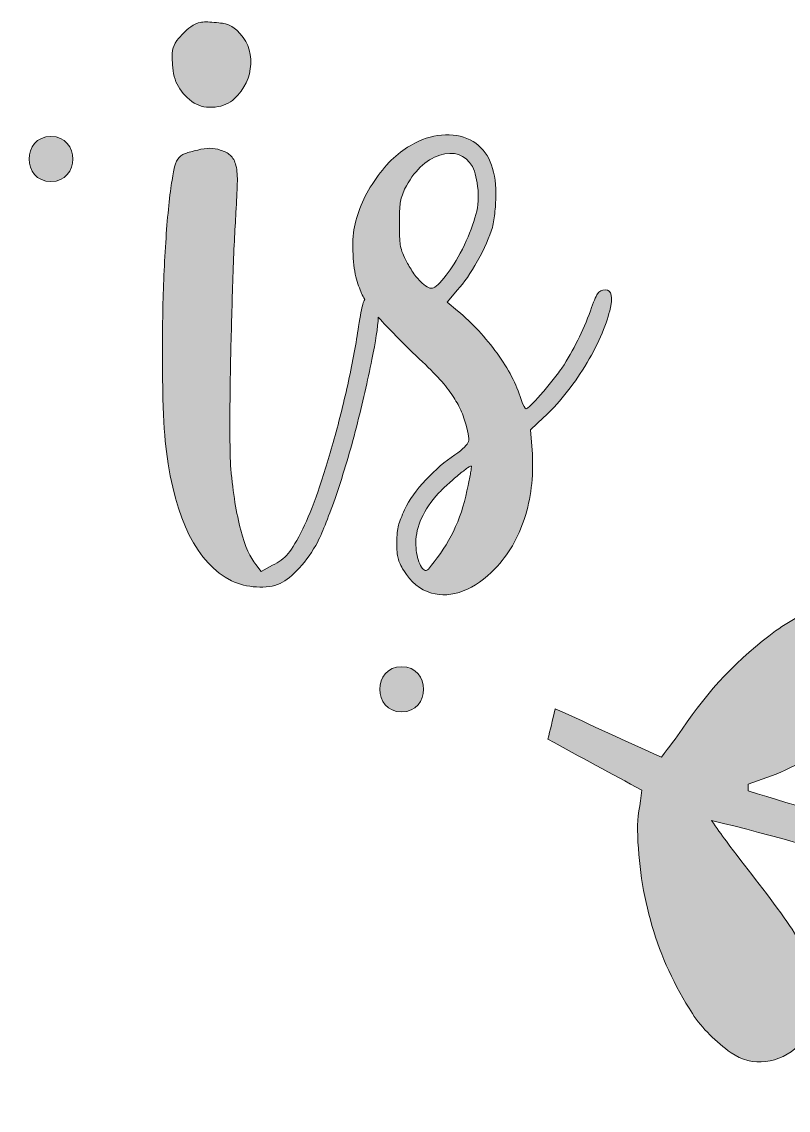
# Model space of a CAD drawing. Header units: inches. Extents: x 75 to 1006, y -1016 to -64.
# Drawn here: x 131.1 to 363.3, y -1016 to -686.1 of the extents above; entities that cross this region are included whole.
import ezdxf

# ---------------------------------------------------------------- set-up
doc = ezdxf.new("R2010")
doc.units = ezdxf.units.IN
doc.header["$MEASUREMENT"] = 0
doc.layers.add('Layer 1', color=7, linetype='Continuous')

# ---------------------------------------------------------------- blocks, each defined once
blk = doc.blocks.new('block 2')
at = {"layer": 'Layer 1', "true_color": 0xffffff}
h = blk.add_hatch(color=7, dxfattribs=at)
h.dxf.hatch_style = 2
edge = h.paths.add_edge_path()
edge.add_spline(control_points=[(193.52, -686.92), (192.73, -686.66), (191.37, -686.44), (189.44, -686.27), (187.51, -686.09), (186.11, -686.09), (185.23, -686.27), (184.35, -686.44), (183.38, -686.88), (182.33, -687.58), (180.75, -688.81), (179.35, -690.21), (178.12, -691.79), (177.42, -692.85), (176.98, -693.81), (176.8, -694.69), (176.63, -695.57), (176.63, -697.06), (176.8, -699.16), (176.98, -704.08), (179.17, -707.94), (183.38, -710.75), (185.14, -711.8), (187.24, -712.2), (189.7, -711.93), (192.16, -711.67), (194.09, -710.84), (195.49, -709.43), (198.65, -706.45), (200.32, -702.94), (200.5, -698.9), (200.67, -694.87), (199.27, -691.44), (196.29, -688.63), (195.23, -687.76), (194.31, -687.19), (193.52, -686.92)], knot_values=[0, 0, 0, 0, 1, 1, 1, 2, 2, 2, 3, 3, 3, 4, 4, 4, 5, 5, 5, 6, 6, 6, 7, 7, 7, 8, 8, 8, 9, 9, 9, 10, 10, 10, 11, 11, 11, 12, 12, 12, 12], degree=3, periodic=1)
h = blk.add_hatch(color=7, dxfattribs=at)
h.dxf.hatch_style = 2
edge = h.paths.add_edge_path()
edge.add_spline(control_points=[(139.97, -720.84), (131.15, -720.84), (131.14, -734.53), (139.97, -734.53), (148.78, -734.53), (148.79, -720.84), (139.97, -720.84)], knot_values=[0, 0, 0, 0, 1, 1, 1, 2, 2, 2, 2], degree=3, periodic=1)
h = blk.add_hatch(color=7, dxfattribs=at)
h.dxf.hatch_style = 2
edge = h.paths.add_edge_path()
edge.add_spline(control_points=[(295.67, -799.08), (297.86, -796.36), (299.88, -793.51), (301.72, -790.52), (303.57, -787.54), (305.15, -784.55), (306.46, -781.57), (307.78, -778.59), (308.7, -775.95), (309.23, -773.67), (310.28, -769.46), (309.84, -767.35), (307.91, -767.35), (306.86, -767.35), (306.07, -767.75), (305.54, -768.54), (305.02, -769.33), (304.31, -771.04), (303.43, -773.67), (301.15, -779.82), (298.26, -785.61), (294.75, -791.04), (293.87, -792.28), (292.86, -793.59), (291.72, -794.99), (290.58, -796.4), (289.48, -797.72), (288.43, -798.94), (287.38, -800.17), (286.41, -801.23), (285.53, -802.1), (284.65, -802.98), (284.13, -803.42), (283.95, -803.42), (283.6, -803.42), (283.07, -802.46), (282.37, -800.52), (280.97, -795.96), (278.56, -791.31), (275.13, -786.57), (271.71, -781.83), (267.72, -777.53), (263.15, -773.67), (263.15, -773.67), (259.99, -771.04), (259.99, -771.04), (259.99, -771.04), (263.15, -767.35), (263.15, -767.35), (265.08, -765.25), (267.1, -762.31), (269.21, -758.53), (271.32, -754.76), (272.81, -751.38), (273.69, -748.4), (274.04, -746.99), (274.3, -745.37), (274.47, -743.53), (274.65, -741.68), (274.74, -739.89), (274.74, -738.13), (274.74, -730.58), (272.45, -725.32), (267.89, -722.33), (265.43, -720.93), (262.63, -720.27), (259.47, -720.36), (256.31, -720.45), (253.24, -721.28), (250.25, -722.86), (246.22, -724.79), (242.49, -728.08), (239.07, -732.73), (235.64, -737.38), (233.32, -742.26), (232.09, -747.34), (231.56, -749.63), (231.35, -752.35), (231.43, -755.5), (231.52, -758.66), (231.83, -761.3), (232.35, -763.4), (232.88, -765.34), (233.45, -767), (234.06, -768.4), (234.33, -769.01), (234.68, -769.64), (235.05, -770.28), (234.83, -770.65), (234.64, -771.12), (234.46, -771.7), (234.11, -772.84), (233.67, -775.08), (233.14, -778.41), (232.44, -783.5), (231.43, -789.03), (230.11, -794.99), (228.8, -800.96), (227.35, -806.8), (225.77, -812.5), (224.19, -818.21), (222.57, -823.47), (220.9, -828.3), (219.23, -833.13), (217.7, -836.94), (216.29, -839.75), (214.54, -843.26), (213.05, -845.76), (211.82, -847.25), (210.59, -848.75), (209.01, -849.93), (207.08, -850.81), (207.08, -850.81), (203.66, -852.65), (203.66, -852.65), (203.66, -852.65), (202.08, -850.54), (202.08, -850.54), (200.32, -848.61), (198.79, -845.15), (197.47, -840.14), (196.15, -835.14), (195.14, -828.96), (194.44, -821.58), (194.27, -819.31), (194.18, -814.92), (194.18, -808.42), (194.18, -801.93), (194.27, -794.78), (194.44, -786.96), (194.61, -779.16), (194.84, -771.3), (195.1, -763.4), (195.36, -755.5), (195.67, -749.01), (196.02, -743.92), (196.2, -740.41), (196.33, -737.52), (196.42, -735.23), (196.5, -732.95), (196.37, -731.11), (196.02, -729.7), (195.67, -728.3), (195.1, -727.25), (194.31, -726.54), (193.52, -725.85), (192.51, -725.32), (191.28, -724.97), (189.35, -724.27), (187.07, -724.27), (184.44, -724.97), (182.86, -725.32), (181.58, -725.67), (180.62, -726.02), (179.66, -726.37), (178.91, -726.94), (178.38, -727.73), (177.86, -728.52), (177.46, -729.62), (177.2, -731.02), (176.94, -732.43), (176.63, -734.27), (176.28, -736.55), (175.58, -741.82), (175.01, -748.22), (174.57, -755.77), (174.13, -763.32), (173.87, -770.91), (173.78, -778.54), (173.69, -786.17), (173.74, -793.41), (173.91, -800.26), (174.08, -807.1), (174.43, -812.46), (174.96, -816.32), (177.59, -837.03), (184.18, -850.11), (194.71, -855.55), (196.98, -856.6), (199.49, -857.22), (202.21, -857.39), (204.93, -857.57), (207.34, -857.22), (209.45, -856.34), (211.2, -855.46), (213.13, -853.88), (215.24, -851.6), (217.35, -849.32), (219.19, -846.69), (220.77, -843.7), (222.35, -840.54), (224.23, -835.76), (226.43, -829.35), (228.62, -822.95), (230.64, -816.15), (232.48, -808.95), (234.33, -801.75), (235.91, -794.91), (237.22, -788.41), (238.32, -782.99), (238.96, -778.74), (239.14, -775.64), (239.85, -776.44), (240.6, -777.27), (241.44, -778.15), (243.28, -780.08), (245.6, -782.45), (248.41, -785.25), (251.39, -788.06), (253.85, -790.43), (255.78, -792.36), (257.71, -794.29), (259.25, -796.05), (260.39, -797.63), (261.53, -799.21), (262.5, -800.7), (263.28, -802.1), (264.08, -803.51), (264.73, -805.09), (265.26, -806.84), (266.31, -810.18), (266.71, -812.33), (266.44, -813.29), (266.18, -814.26), (264.82, -815.62), (262.36, -817.37), (259.38, -819.31), (256.44, -821.81), (253.55, -824.88), (250.65, -827.95), (248.5, -830.98), (247.1, -833.96), (246.22, -835.89), (245.6, -837.47), (245.25, -838.7), (244.9, -839.93), (244.73, -841.68), (244.73, -843.96), (244.73, -846.07), (244.86, -847.65), (245.12, -848.7), (245.38, -849.75), (245.95, -850.98), (246.83, -852.39), (248.94, -855.9), (251.74, -858.18), (255.26, -859.23), (258.24, -860.11), (261.44, -859.89), (264.87, -858.57), (268.29, -857.26), (271.49, -855.02), (274.47, -851.86), (278.51, -847.65), (281.49, -842.56), (283.43, -836.59), (285.36, -830.63), (286.15, -824.13), (285.8, -817.11), (285.8, -817.11), (285.27, -809.74), (285.27, -809.74), (285.27, -809.74), (289.22, -806.05), (289.22, -806.05), (291.32, -804.12), (293.47, -801.8), (295.67, -799.08)], knot_values=[0, 0, 0, 0, 1, 1, 1, 2, 2, 2, 3, 3, 3, 4, 4, 4, 5, 5, 5, 6, 6, 6, 7, 7, 7, 8, 8, 8, 9, 9, 9, 10, 10, 10, 11, 11, 11, 12, 12, 12, 13, 13, 13, 14, 14, 14, 15, 15, 15, 16, 16, 16, 17, 17, 17, 18, 18, 18, 19, 19, 19, 20, 20, 20, 21, 21, 21, 22, 22, 22, 23, 23, 23, 24, 24, 24, 25, 25, 25, 26, 26, 26, 27, 27, 27, 28, 28, 28, 29, 29, 29, 30, 30, 30, 31, 31, 31, 32, 32, 32, 33, 33, 33, 34, 34, 34, 35, 35, 35, 36, 36, 36, 37, 37, 37, 38, 38, 38, 39, 39, 39, 40, 40, 40, 41, 41, 41, 42, 42, 42, 43, 43, 43, 44, 44, 44, 45, 45, 45, 46, 46, 46, 47, 47, 47, 48, 48, 48, 49, 49, 49, 50, 50, 50, 51, 51, 51, 52, 52, 52, 53, 53, 53, 54, 54, 54, 55, 55, 55, 56, 56, 56, 57, 57, 57, 58, 58, 58, 59, 59, 59, 60, 60, 60, 61, 61, 61, 62, 62, 62, 63, 63, 63, 64, 64, 64, 65, 65, 65, 66, 66, 66, 67, 67, 67, 68, 68, 68, 69, 69, 69, 70, 70, 70, 71, 71, 71, 72, 72, 72, 73, 73, 73, 74, 74, 74, 75, 75, 75, 76, 76, 76, 77, 77, 77, 78, 78, 78, 79, 79, 79, 80, 80, 80, 81, 81, 81, 82, 82, 82, 83, 83, 83, 84, 84, 84, 85, 85, 85, 86, 86, 86, 87, 87, 87, 88, 88, 88, 89, 89, 89, 89], degree=3, periodic=1)
edge = h.paths.add_edge_path()
edge.add_spline(control_points=[(255.52, -766.83), (254.64, -767), (253.41, -766.3), (251.83, -764.72), (250.95, -763.84), (250.12, -762.79), (249.33, -761.56), (248.54, -760.33), (247.88, -759.19), (247.36, -758.14), (246.48, -756.38), (245.95, -754.89), (245.78, -753.66), (245.6, -752.44), (245.51, -750.33), (245.51, -747.34), (245.51, -744.36), (245.6, -742.26), (245.78, -741.02), (245.95, -739.8), (246.39, -738.39), (247.1, -736.81), (249.9, -731.37), (253.45, -727.95), (257.76, -726.54), (262.06, -725.14), (265.35, -726.28), (267.63, -729.97), (268.51, -731.72), (269.08, -734.09), (269.34, -737.08), (269.6, -740.06), (269.3, -742.87), (268.42, -745.5), (267.54, -748.49), (266.27, -751.65), (264.6, -754.98), (262.93, -758.31), (261.31, -760.95), (259.73, -762.88), (257.8, -765.34), (256.4, -766.65), (255.52, -766.83)], knot_values=[0, 0, 0, 0, 1, 1, 1, 2, 2, 2, 3, 3, 3, 4, 4, 4, 5, 5, 5, 6, 6, 6, 7, 7, 7, 8, 8, 8, 9, 9, 9, 10, 10, 10, 11, 11, 11, 12, 12, 12, 13, 13, 13, 14, 14, 14, 14], degree=3, periodic=1)
edge = h.paths.add_edge_path()
edge.add_spline(control_points=[(267.1, -822.77), (266.93, -823.91), (266.66, -825.18), (266.31, -826.59), (264.73, -835.54), (261.31, -843.26), (256.05, -849.75), (255.52, -850.46), (255.04, -851.07), (254.6, -851.6), (254.16, -852.12), (253.85, -852.39), (253.68, -852.39), (252.8, -852.39), (252.05, -851.51), (251.44, -849.75), (250.82, -848), (250.52, -846.07), (250.52, -843.96), (250.52, -839.05), (252.8, -834.05), (257.36, -828.96), (258.06, -828.26), (258.98, -827.38), (260.13, -826.32), (261.27, -825.27), (262.36, -824.31), (263.42, -823.43), (264.47, -822.55), (265.39, -821.85), (266.18, -821.32), (266.97, -820.8), (267.37, -820.62), (267.37, -820.8), (267.37, -820.97), (267.28, -821.63), (267.1, -822.77)], knot_values=[0, 0, 0, 0, 1, 1, 1, 2, 2, 2, 3, 3, 3, 4, 4, 4, 5, 5, 5, 6, 6, 6, 7, 7, 7, 8, 8, 8, 9, 9, 9, 10, 10, 10, 11, 11, 11, 12, 12, 12, 12], degree=3, periodic=1)
h = blk.add_hatch(color=7, dxfattribs=at)
h.dxf.hatch_style = 2
edge = h.paths.add_edge_path()
edge.add_spline(control_points=[(600.49, -932.46), (594.78, -931.36), (588.9, -930.45), (583.12, -930.56), (567.3, -930.85), (552.28, -934.92), (538.53, -942.7), (532.78, -945.95), (526.98, -947.49), (520.58, -947.64), (516.98, -947.72), (513.38, -947.94), (509.78, -947.95), (508.42, -947.95), (507.06, -947.53), (504.79, -947.14), (507.93, -945.04), (510.18, -943.55), (512.41, -942.04), (521.03, -936.22), (529.3, -930.03), (535.5, -921.47), (538.5, -917.33), (540.37, -912.8), (540.68, -907.74), (541.07, -901.46), (539.07, -896.16), (533.46, -892.73), (528.19, -889.5), (522.88, -889.58), (517.43, -892.54), (509.38, -896.91), (502.57, -902.7), (496.93, -909.88), (489.51, -919.33), (483.5, -929.64), (478.58, -940.56), (476.33, -945.56), (473.04, -947.81), (467.43, -946.82), (457.67, -945.09), (447.87, -943.67), (438.09, -942.06), (436.23, -941.76), (434.4, -941.21), (431.26, -940.46), (436.03, -937.56), (439.86, -935.63), (443.22, -933.1), (449.13, -928.65), (455.27, -924.32), (460.35, -919.03), (465.73, -913.43), (468.7, -906.14), (469.19, -898.25), (469.82, -888.18), (463.45, -881.76), (453.45, -882.64), (449.75, -882.97), (445.9, -884.23), (442.61, -885.98), (433.28, -890.97), (425.93, -898.17), (420.6, -907.39), (416.54, -914.41), (412.32, -921.34), (408.29, -928.37), (405.69, -932.91), (402.12, -934.69), (396.99, -933.12), (381.71, -928.45), (366.42, -923.83), (351.14, -919.18), (351.16, -918.5), (351.18, -917.82), (351.2, -917.14), (354.94, -915.75), (358.82, -914.64), (362.4, -912.91), (370.09, -909.2), (377.82, -905.5), (385.15, -901.15), (390.42, -898.03), (394.39, -893.32), (397.01, -887.6), (400.35, -880.3), (399.54, -873.47), (394.56, -867.33), (389.75, -861.41), (383.04, -859.89), (376.2, -862.19), (370.32, -864.18), (364.51, -867.08), (359.49, -870.72), (348.29, -878.84), (338.93, -888.89), (331.22, -900.43), (329.39, -903.18), (327.29, -905.75), (324.87, -909), (314.05, -904.04), (303.7, -899.3), (292.75, -894.28), (291.86, -897.99), (291.2, -900.73), (290.52, -903.56), (300.49, -908.96), (309.95, -914.07), (318.98, -918.95), (318.46, -923.43), (317.57, -927.22), (317.66, -930.99), (318.11, -951.03), (323.35, -969.8), (334.26, -986.66), (337.23, -991.25), (341.51, -995.31), (345.98, -998.53), (352.4, -1003.16), (360.68, -1001.84), (366.46, -996.39), (371.95, -991.2), (372.94, -984.75), (371.5, -977.72), (369.98, -970.3), (366.45, -963.7), (362.1, -957.64), (356.47, -949.76), (350.41, -942.19), (344.57, -934.47), (343.02, -932.42), (341.59, -930.28), (340.1, -928.18), (359.28, -932.71), (377.55, -938.29), (395.87, -943.69), (399.59, -944.78), (400.4, -947.08), (400.85, -950.6), (403.22, -969.24), (410.7, -985.63), (423.38, -999.55), (429.17, -1005.91), (436.26, -1010.08), (444.92, -1011.18), (458.13, -1012.84), (466.04, -1003.82), (461.79, -991.22), (460.11, -986.25), (457.04, -981.42), (453.53, -977.48), (448.02, -971.28), (441.59, -965.9), (435.55, -960.17), (433.25, -957.99), (430.96, -955.81), (428.67, -953.63), (428.9, -953.18), (429.13, -952.73), (429.35, -952.29), (443.78, -954.03), (458.2, -955.77), (472.41, -957.49), (473.56, -961.65), (474.17, -965.25), (475.53, -968.53), (482.47, -985.15), (493.25, -998.89), (507.97, -1009.19), (512.06, -1012.05), (517.3, -1013.78), (522.26, -1014.74), (528.6, -1015.97), (533.05, -1012.92), (535.94, -1007.22), (539.96, -999.28), (538.05, -991.99), (532.43, -986.02), (527.39, -980.66), (521.45, -976.08), (515.61, -971.54), (510.13, -967.29), (504.26, -963.55), (498.57, -959.59), (498.69, -959.07), (498.82, -958.55), (498.94, -958.04), (510.57, -957.75), (522.2, -957.38), (533.83, -957.29), (535.44, -957.27), (537.34, -958.28), (538.6, -959.39), (542.63, -962.93), (547.37, -964.75), (552.42, -966.15), (564.88, -969.61), (577.48, -971.78), (590.46, -970.35), (596.6, -969.67), (602.54, -968.09), (607.28, -963.94), (613.08, -958.85), (615.91, -952.23), (614.41, -944.57), (612.97, -937.24), (607.27, -933.78), (600.49, -932.46)], knot_values=[0, 0, 0, 0, 1, 1, 1, 2, 2, 2, 3, 3, 3, 4, 4, 4, 5, 5, 5, 6, 6, 6, 7, 7, 7, 8, 8, 8, 9, 9, 9, 10, 10, 10, 11, 11, 11, 12, 12, 12, 13, 13, 13, 14, 14, 14, 15, 15, 15, 16, 16, 16, 17, 17, 17, 18, 18, 18, 19, 19, 19, 20, 20, 20, 21, 21, 21, 22, 22, 22, 23, 23, 23, 24, 24, 24, 25, 25, 25, 26, 26, 26, 27, 27, 27, 28, 28, 28, 29, 29, 29, 30, 30, 30, 31, 31, 31, 32, 32, 32, 33, 33, 33, 34, 34, 34, 35, 35, 35, 36, 36, 36, 37, 37, 37, 38, 38, 38, 39, 39, 39, 40, 40, 40, 41, 41, 41, 42, 42, 42, 43, 43, 43, 44, 44, 44, 45, 45, 45, 46, 46, 46, 47, 47, 47, 48, 48, 48, 49, 49, 49, 50, 50, 50, 51, 51, 51, 52, 52, 52, 53, 53, 53, 54, 54, 54, 55, 55, 55, 56, 56, 56, 57, 57, 57, 58, 58, 58, 59, 59, 59, 60, 60, 60, 61, 61, 61, 62, 62, 62, 63, 63, 63, 64, 64, 64, 65, 65, 65, 66, 66, 66, 67, 67, 67, 68, 68, 68, 69, 69, 69, 69], degree=3, periodic=1)
h = blk.add_hatch(color=7, dxfattribs=at)
h.dxf.hatch_style = 2
edge = h.paths.add_edge_path()
edge.add_spline(control_points=[(246.22, -881.54), (237.4, -881.54), (237.39, -895.24), (246.22, -895.24), (255.03, -895.24), (255.04, -881.54), (246.22, -881.54)], knot_values=[0, 0, 0, 0, 1, 1, 1, 2, 2, 2, 2], degree=3, periodic=1)
at = {"layer": 'Layer 1', "lineweight": 0}
for points, knots in [([(193.52, -686.92), (192.73, -686.66), (191.37, -686.44), (189.44, -686.27), (187.51, -686.09), (186.11, -686.09), (185.23, -686.27), (184.35, -686.44), (183.38, -686.88), (182.33, -687.58), (180.75, -688.81), (179.35, -690.21), (178.12, -691.79), (177.42, -692.85), (176.98, -693.81), (176.8, -694.69), (176.63, -695.57), (176.63, -697.06), (176.8, -699.16), (176.98, -704.08), (179.17, -707.94), (183.38, -710.75), (185.14, -711.8), (187.24, -712.2), (189.7, -711.93), (192.16, -711.67), (194.09, -710.84), (195.49, -709.43), (198.65, -706.45), (200.32, -702.94), (200.5, -698.9), (200.67, -694.87), (199.27, -691.44), (196.29, -688.63), (195.23, -687.76), (194.31, -687.19), (193.52, -686.92)], [0, 0, 0, 0, 1, 1, 1, 2, 2, 2, 3, 3, 3, 4, 4, 4, 5, 5, 5, 6, 6, 6, 7, 7, 7, 8, 8, 8, 9, 9, 9, 10, 10, 10, 11, 11, 11, 12, 12, 12, 12]), ([(139.97, -720.84), (131.15, -720.84), (131.14, -734.53), (139.97, -734.53), (148.78, -734.53), (148.79, -720.84), (139.97, -720.84)], [0, 0, 0, 0, 1, 1, 1, 2, 2, 2, 2]), ([(295.67, -799.08), (297.86, -796.36), (299.88, -793.51), (301.72, -790.52), (303.57, -787.54), (305.15, -784.55), (306.46, -781.57), (307.78, -778.59), (308.7, -775.95), (309.23, -773.67), (310.28, -769.46), (309.84, -767.35), (307.91, -767.35), (306.86, -767.35), (306.07, -767.75), (305.54, -768.54), (305.02, -769.33), (304.31, -771.04), (303.43, -773.67), (301.15, -779.82), (298.26, -785.61), (294.75, -791.04), (293.87, -792.28), (292.86, -793.59), (291.72, -794.99), (290.58, -796.4), (289.48, -797.72), (288.43, -798.94), (287.38, -800.17), (286.41, -801.23), (285.53, -802.1), (284.65, -802.98), (284.13, -803.42), (283.95, -803.42), (283.6, -803.42), (283.07, -802.46), (282.37, -800.52), (280.97, -795.96), (278.56, -791.31), (275.13, -786.57), (271.71, -781.83), (267.72, -777.53), (263.15, -773.67), (263.15, -773.67), (259.99, -771.04), (259.99, -771.04), (259.99, -771.04), (263.15, -767.35), (263.15, -767.35), (265.08, -765.25), (267.1, -762.31), (269.21, -758.53), (271.32, -754.76), (272.81, -751.38), (273.69, -748.4), (274.04, -746.99), (274.3, -745.37), (274.47, -743.53), (274.65, -741.68), (274.74, -739.89), (274.74, -738.13), (274.74, -730.58), (272.45, -725.32), (267.89, -722.33), (265.43, -720.93), (262.63, -720.27), (259.47, -720.36), (256.31, -720.45), (253.24, -721.28), (250.25, -722.86), (246.22, -724.79), (242.49, -728.08), (239.07, -732.73), (235.64, -737.38), (233.32, -742.26), (232.09, -747.34), (231.56, -749.63), (231.35, -752.35), (231.43, -755.5), (231.52, -758.66), (231.83, -761.3), (232.35, -763.4), (232.88, -765.34), (233.45, -767), (234.06, -768.4), (234.33, -769.01), (234.68, -769.64), (235.05, -770.28), (234.83, -770.65), (234.64, -771.12), (234.46, -771.7), (234.11, -772.84), (233.67, -775.08), (233.14, -778.41), (232.44, -783.5), (231.43, -789.03), (230.11, -794.99), (228.8, -800.96), (227.35, -806.8), (225.77, -812.5), (224.19, -818.21), (222.57, -823.47), (220.9, -828.3), (219.23, -833.13), (217.7, -836.94), (216.29, -839.75), (214.54, -843.26), (213.05, -845.76), (211.82, -847.25), (210.59, -848.75), (209.01, -849.93), (207.08, -850.81), (207.08, -850.81), (203.66, -852.65), (203.66, -852.65), (203.66, -852.65), (202.08, -850.54), (202.08, -850.54), (200.32, -848.61), (198.79, -845.15), (197.47, -840.14), (196.15, -835.14), (195.14, -828.96), (194.44, -821.58), (194.27, -819.31), (194.18, -814.92), (194.18, -808.42), (194.18, -801.93), (194.27, -794.78), (194.44, -786.96), (194.61, -779.16), (194.84, -771.3), (195.1, -763.4), (195.36, -755.5), (195.67, -749.01), (196.02, -743.92), (196.2, -740.41), (196.33, -737.52), (196.42, -735.23), (196.5, -732.95), (196.37, -731.11), (196.02, -729.7), (195.67, -728.3), (195.1, -727.25), (194.31, -726.54), (193.52, -725.85), (192.51, -725.32), (191.28, -724.97), (189.35, -724.27), (187.07, -724.27), (184.44, -724.97), (182.86, -725.32), (181.58, -725.67), (180.62, -726.02), (179.66, -726.37), (178.91, -726.94), (178.38, -727.73), (177.86, -728.52), (177.46, -729.62), (177.2, -731.02), (176.94, -732.43), (176.63, -734.27), (176.28, -736.55), (175.58, -741.82), (175.01, -748.22), (174.57, -755.77), (174.13, -763.32), (173.87, -770.91), (173.78, -778.54), (173.69, -786.17), (173.74, -793.41), (173.91, -800.26), (174.08, -807.1), (174.43, -812.46), (174.96, -816.32), (177.59, -837.03), (184.18, -850.11), (194.71, -855.55), (196.98, -856.6), (199.49, -857.22), (202.21, -857.39), (204.93, -857.57), (207.34, -857.22), (209.45, -856.34), (211.2, -855.46), (213.13, -853.88), (215.24, -851.6), (217.35, -849.32), (219.19, -846.69), (220.77, -843.7), (222.35, -840.54), (224.23, -835.76), (226.43, -829.35), (228.62, -822.95), (230.64, -816.15), (232.48, -808.95), (234.33, -801.75), (235.91, -794.91), (237.22, -788.41), (238.32, -782.99), (238.96, -778.74), (239.14, -775.64), (239.85, -776.44), (240.6, -777.27), (241.44, -778.15), (243.28, -780.08), (245.6, -782.45), (248.41, -785.25), (251.39, -788.06), (253.85, -790.43), (255.78, -792.36), (257.71, -794.29), (259.25, -796.05), (260.39, -797.63), (261.53, -799.21), (262.5, -800.7), (263.28, -802.1), (264.08, -803.51), (264.73, -805.09), (265.26, -806.84), (266.31, -810.18), (266.71, -812.33), (266.44, -813.29), (266.18, -814.26), (264.82, -815.62), (262.36, -817.37), (259.38, -819.31), (256.44, -821.81), (253.55, -824.88), (250.65, -827.95), (248.5, -830.98), (247.1, -833.96), (246.22, -835.89), (245.6, -837.47), (245.25, -838.7), (244.9, -839.93), (244.73, -841.68), (244.73, -843.96), (244.73, -846.07), (244.86, -847.65), (245.12, -848.7), (245.38, -849.75), (245.95, -850.98), (246.83, -852.39), (248.94, -855.9), (251.74, -858.18), (255.26, -859.23), (258.24, -860.11), (261.44, -859.89), (264.87, -858.57), (268.29, -857.26), (271.49, -855.02), (274.47, -851.86), (278.51, -847.65), (281.49, -842.56), (283.43, -836.59), (285.36, -830.63), (286.15, -824.13), (285.8, -817.11), (285.8, -817.11), (285.27, -809.74), (285.27, -809.74), (285.27, -809.74), (289.22, -806.05), (289.22, -806.05), (291.32, -804.12), (293.47, -801.8), (295.67, -799.08)], [0, 0, 0, 0, 1, 1, 1, 2, 2, 2, 3, 3, 3, 4, 4, 4, 5, 5, 5, 6, 6, 6, 7, 7, 7, 8, 8, 8, 9, 9, 9, 10, 10, 10, 11, 11, 11, 12, 12, 12, 13, 13, 13, 14, 14, 14, 15, 15, 15, 16, 16, 16, 17, 17, 17, 18, 18, 18, 19, 19, 19, 20, 20, 20, 21, 21, 21, 22, 22, 22, 23, 23, 23, 24, 24, 24, 25, 25, 25, 26, 26, 26, 27, 27, 27, 28, 28, 28, 29, 29, 29, 30, 30, 30, 31, 31, 31, 32, 32, 32, 33, 33, 33, 34, 34, 34, 35, 35, 35, 36, 36, 36, 37, 37, 37, 38, 38, 38, 39, 39, 39, 40, 40, 40, 41, 41, 41, 42, 42, 42, 43, 43, 43, 44, 44, 44, 45, 45, 45, 46, 46, 46, 47, 47, 47, 48, 48, 48, 49, 49, 49, 50, 50, 50, 51, 51, 51, 52, 52, 52, 53, 53, 53, 54, 54, 54, 55, 55, 55, 56, 56, 56, 57, 57, 57, 58, 58, 58, 59, 59, 59, 60, 60, 60, 61, 61, 61, 62, 62, 62, 63, 63, 63, 64, 64, 64, 65, 65, 65, 66, 66, 66, 67, 67, 67, 68, 68, 68, 69, 69, 69, 70, 70, 70, 71, 71, 71, 72, 72, 72, 73, 73, 73, 74, 74, 74, 75, 75, 75, 76, 76, 76, 77, 77, 77, 78, 78, 78, 79, 79, 79, 80, 80, 80, 81, 81, 81, 82, 82, 82, 83, 83, 83, 84, 84, 84, 85, 85, 85, 86, 86, 86, 87, 87, 87, 88, 88, 88, 89, 89, 89, 89]), ([(255.52, -766.83), (254.64, -767), (253.41, -766.3), (251.83, -764.72), (250.95, -763.84), (250.12, -762.79), (249.33, -761.56), (248.54, -760.33), (247.88, -759.19), (247.36, -758.14), (246.48, -756.38), (245.95, -754.89), (245.78, -753.66), (245.6, -752.44), (245.51, -750.33), (245.51, -747.34), (245.51, -744.36), (245.6, -742.26), (245.78, -741.02), (245.95, -739.8), (246.39, -738.39), (247.1, -736.81), (249.9, -731.37), (253.45, -727.95), (257.76, -726.54), (262.06, -725.14), (265.35, -726.28), (267.63, -729.97), (268.51, -731.72), (269.08, -734.09), (269.34, -737.08), (269.6, -740.06), (269.3, -742.87), (268.42, -745.5), (267.54, -748.49), (266.27, -751.65), (264.6, -754.98), (262.93, -758.31), (261.31, -760.95), (259.73, -762.88), (257.8, -765.34), (256.4, -766.65), (255.52, -766.83)], [0, 0, 0, 0, 1, 1, 1, 2, 2, 2, 3, 3, 3, 4, 4, 4, 5, 5, 5, 6, 6, 6, 7, 7, 7, 8, 8, 8, 9, 9, 9, 10, 10, 10, 11, 11, 11, 12, 12, 12, 13, 13, 13, 14, 14, 14, 14]), ([(267.1, -822.77), (266.93, -823.91), (266.66, -825.18), (266.31, -826.59), (264.73, -835.54), (261.31, -843.26), (256.05, -849.75), (255.52, -850.46), (255.04, -851.07), (254.6, -851.6), (254.16, -852.12), (253.85, -852.39), (253.68, -852.39), (252.8, -852.39), (252.05, -851.51), (251.44, -849.75), (250.82, -848), (250.52, -846.07), (250.52, -843.96), (250.52, -839.05), (252.8, -834.05), (257.36, -828.96), (258.06, -828.26), (258.98, -827.38), (260.13, -826.32), (261.27, -825.27), (262.36, -824.31), (263.42, -823.43), (264.47, -822.55), (265.39, -821.85), (266.18, -821.32), (266.97, -820.8), (267.37, -820.62), (267.37, -820.8), (267.37, -820.97), (267.28, -821.63), (267.1, -822.77)], [0, 0, 0, 0, 1, 1, 1, 2, 2, 2, 3, 3, 3, 4, 4, 4, 5, 5, 5, 6, 6, 6, 7, 7, 7, 8, 8, 8, 9, 9, 9, 10, 10, 10, 11, 11, 11, 12, 12, 12, 12]), ([(600.49, -932.46), (594.78, -931.36), (588.9, -930.45), (583.12, -930.56), (567.3, -930.85), (552.28, -934.92), (538.53, -942.7), (532.78, -945.95), (526.98, -947.49), (520.58, -947.64), (516.98, -947.72), (513.38, -947.94), (509.78, -947.95), (508.42, -947.95), (507.06, -947.53), (504.79, -947.14), (507.93, -945.04), (510.18, -943.55), (512.41, -942.04), (521.03, -936.22), (529.3, -930.03), (535.5, -921.47), (538.5, -917.33), (540.37, -912.8), (540.68, -907.74), (541.07, -901.46), (539.07, -896.16), (533.46, -892.73), (528.19, -889.5), (522.88, -889.58), (517.43, -892.54), (509.38, -896.91), (502.57, -902.7), (496.93, -909.88), (489.51, -919.33), (483.5, -929.64), (478.58, -940.56), (476.33, -945.56), (473.04, -947.81), (467.43, -946.82), (457.67, -945.09), (447.87, -943.67), (438.09, -942.06), (436.23, -941.76), (434.4, -941.21), (431.26, -940.46), (436.03, -937.56), (439.86, -935.63), (443.22, -933.1), (449.13, -928.65), (455.27, -924.32), (460.35, -919.03), (465.73, -913.43), (468.7, -906.14), (469.19, -898.25), (469.82, -888.18), (463.45, -881.76), (453.45, -882.64), (449.75, -882.97), (445.9, -884.23), (442.61, -885.98), (433.28, -890.97), (425.93, -898.17), (420.6, -907.39), (416.54, -914.41), (412.32, -921.34), (408.29, -928.37), (405.69, -932.91), (402.12, -934.69), (396.99, -933.12), (381.71, -928.45), (366.42, -923.83), (351.14, -919.18), (351.16, -918.5), (351.18, -917.82), (351.2, -917.14), (354.94, -915.75), (358.82, -914.64), (362.4, -912.91), (370.09, -909.2), (377.82, -905.5), (385.15, -901.15), (390.42, -898.03), (394.39, -893.32), (397.01, -887.6), (400.35, -880.3), (399.54, -873.47), (394.56, -867.33), (389.75, -861.41), (383.04, -859.89), (376.2, -862.19), (370.32, -864.18), (364.51, -867.08), (359.49, -870.72), (348.29, -878.84), (338.93, -888.89), (331.22, -900.43), (329.39, -903.18), (327.29, -905.75), (324.87, -909), (314.05, -904.04), (303.7, -899.3), (292.75, -894.28), (291.86, -897.99), (291.2, -900.73), (290.52, -903.56), (300.49, -908.96), (309.95, -914.07), (318.98, -918.95), (318.46, -923.43), (317.57, -927.22), (317.66, -930.99), (318.11, -951.03), (323.35, -969.8), (334.26, -986.66), (337.23, -991.25), (341.51, -995.31), (345.98, -998.53), (352.4, -1003.16), (360.68, -1001.84), (366.46, -996.39), (371.95, -991.2), (372.94, -984.75), (371.5, -977.72), (369.98, -970.3), (366.45, -963.7), (362.1, -957.64), (356.47, -949.76), (350.41, -942.19), (344.57, -934.47), (343.02, -932.42), (341.59, -930.28), (340.1, -928.18), (359.28, -932.71), (377.55, -938.29), (395.87, -943.69), (399.59, -944.78), (400.4, -947.08), (400.85, -950.6), (403.22, -969.24), (410.7, -985.63), (423.38, -999.55), (429.17, -1005.91), (436.26, -1010.08), (444.92, -1011.18), (458.13, -1012.84), (466.04, -1003.82), (461.79, -991.22), (460.11, -986.25), (457.04, -981.42), (453.53, -977.48), (448.02, -971.28), (441.59, -965.9), (435.55, -960.17), (433.25, -957.99), (430.96, -955.81), (428.67, -953.63), (428.9, -953.18), (429.13, -952.73), (429.35, -952.29), (443.78, -954.03), (458.2, -955.77), (472.41, -957.49), (473.56, -961.65), (474.17, -965.25), (475.53, -968.53), (482.47, -985.15), (493.25, -998.89), (507.97, -1009.19), (512.06, -1012.05), (517.3, -1013.78), (522.26, -1014.74), (528.6, -1015.97), (533.05, -1012.92), (535.94, -1007.22), (539.96, -999.28), (538.05, -991.99), (532.43, -986.02), (527.39, -980.66), (521.45, -976.08), (515.61, -971.54), (510.13, -967.29), (504.26, -963.55), (498.57, -959.59), (498.69, -959.07), (498.82, -958.55), (498.94, -958.04), (510.57, -957.75), (522.2, -957.38), (533.83, -957.29), (535.44, -957.27), (537.34, -958.28), (538.6, -959.39), (542.63, -962.93), (547.37, -964.75), (552.42, -966.15), (564.88, -969.61), (577.48, -971.78), (590.46, -970.35), (596.6, -969.67), (602.54, -968.09), (607.28, -963.94), (613.08, -958.85), (615.91, -952.23), (614.41, -944.57), (612.97, -937.24), (607.27, -933.78), (600.49, -932.46)], [0, 0, 0, 0, 1, 1, 1, 2, 2, 2, 3, 3, 3, 4, 4, 4, 5, 5, 5, 6, 6, 6, 7, 7, 7, 8, 8, 8, 9, 9, 9, 10, 10, 10, 11, 11, 11, 12, 12, 12, 13, 13, 13, 14, 14, 14, 15, 15, 15, 16, 16, 16, 17, 17, 17, 18, 18, 18, 19, 19, 19, 20, 20, 20, 21, 21, 21, 22, 22, 22, 23, 23, 23, 24, 24, 24, 25, 25, 25, 26, 26, 26, 27, 27, 27, 28, 28, 28, 29, 29, 29, 30, 30, 30, 31, 31, 31, 32, 32, 32, 33, 33, 33, 34, 34, 34, 35, 35, 35, 36, 36, 36, 37, 37, 37, 38, 38, 38, 39, 39, 39, 40, 40, 40, 41, 41, 41, 42, 42, 42, 43, 43, 43, 44, 44, 44, 45, 45, 45, 46, 46, 46, 47, 47, 47, 48, 48, 48, 49, 49, 49, 50, 50, 50, 51, 51, 51, 52, 52, 52, 53, 53, 53, 54, 54, 54, 55, 55, 55, 56, 56, 56, 57, 57, 57, 58, 58, 58, 59, 59, 59, 60, 60, 60, 61, 61, 61, 62, 62, 62, 63, 63, 63, 64, 64, 64, 65, 65, 65, 66, 66, 66, 67, 67, 67, 68, 68, 68, 69, 69, 69, 69]), ([(246.22, -881.54), (237.4, -881.54), (237.39, -895.24), (246.22, -895.24), (255.03, -895.24), (255.04, -881.54), (246.22, -881.54)], [0, 0, 0, 0, 1, 1, 1, 2, 2, 2, 2])]:
    blk.add_open_spline(points, degree=3, knots=knots, dxfattribs=at)

msp = doc.modelspace()

# ---------------------------------------------------------------- block references
at = {"layer": 'Layer 1'}
msp.add_blockref('block 2', (0, 0), dxfattribs=at)

doc.saveas('drawing.dxf')
